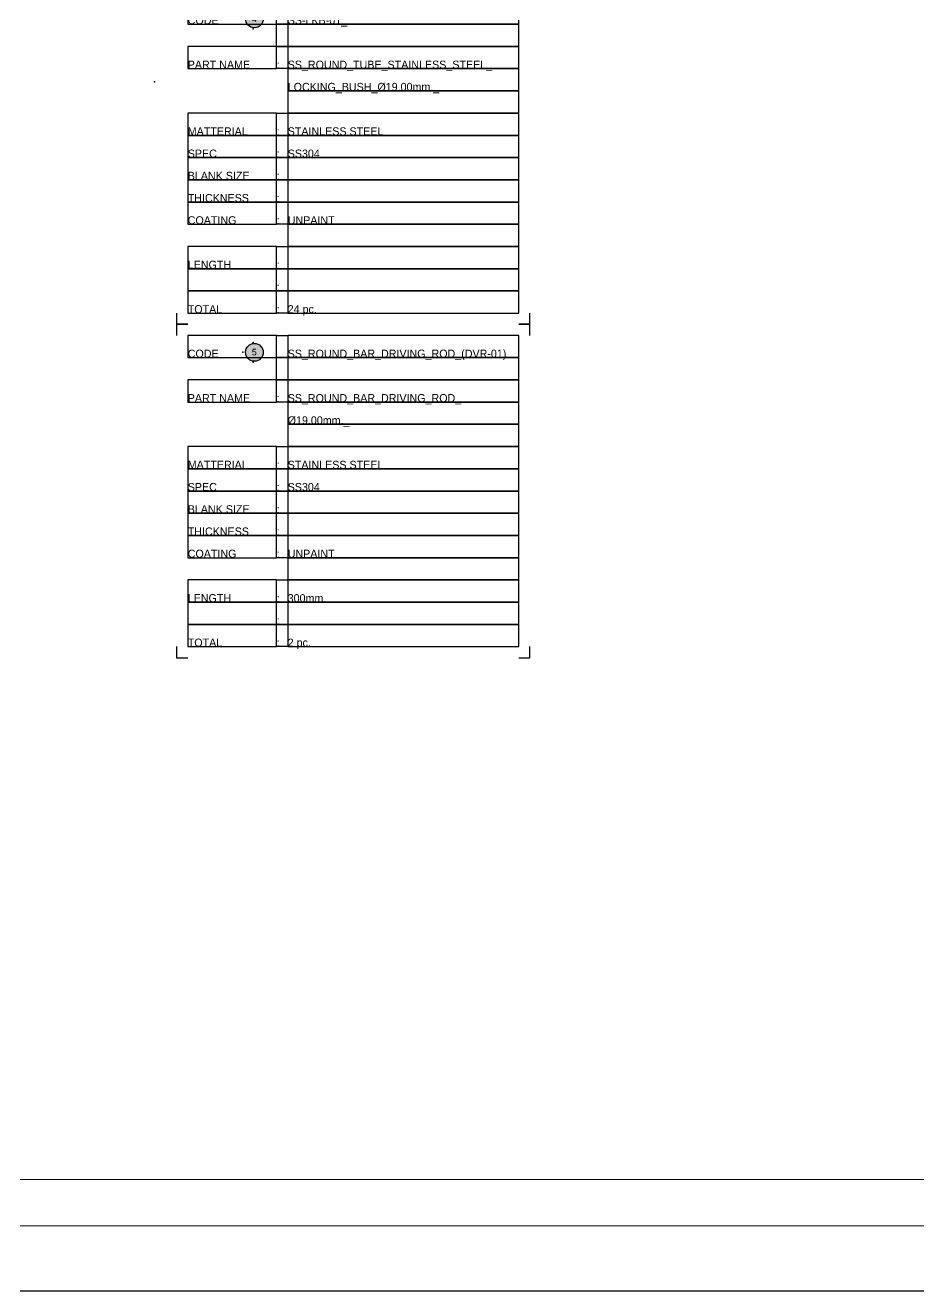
# Model space of a CAD drawing. Header units: millimetres. Extents: x -244126 to 368105, y -173968 to 259060.
# Drawn here: x 3415 to 3898, y 36859 to 37542 of the extents above; entities that cross this region are included whole.
import ezdxf
from ezdxf.enums import TextEntityAlignment as Align

# ---------------------------------------------------------------- set-up
doc = ezdxf.new("R2010")
doc.units = ezdxf.units.MM
doc.header["$MEASUREMENT"] = 0
doc.linetypes.add('BORDER2', pattern=[22.225, 6.35, -3.175, 6.35, -3.175, 0, -3.175])
doc.linetypes.add('TA_HL_003.00000', pattern=[19.5, 10.65, -8.85])
for name, color, linetype in [('000 - H A T C H', 8, 'Continuous'), ('000 - SYMBOL CON', 1, 'Continuous'), ('000 - T E X T', 4, 'Continuous'), ('000 - TITLEBLOCK', 4, 'Continuous'), ('A04_TUBE SERIES', 7, 'Continuous')]:
    doc.layers.add(name, color=color, linetype=linetype)
doc.styles.add('Cetury Gothic', font='GOTHIC.TTF')
doc.styles.add('MtXpl_BrowalliaUPC', font='BrowalliaUPC.ttf')
doc.styles.add('TA', font='Cordia New.ttf', dxfattribs={"height": 4.5})

# ---------------------------------------------------------------- blocks, each defined once
blk = doc.blocks.new('A$Cfd196da9')
at = {"color": 0, "linetype": 'ByBlock', "const_width": 0.1}
blk.add_lwpolyline([(-143.5, -98), (96.5, -98), (96.5, 99), (-143.5, 99)], close=True, dxfattribs=at)
blk = doc.blocks.new('*U1674')
blk.add_point((792.5, 652.5))
at = {"layer": '000 - T E X T', "color": 3, "const_width": 0.5}
blk.add_lwpolyline([(25, 60), (1225, 60)], dxfattribs=at)
at = {"layer": '000 - TITLEBLOCK', "color": 250}
blk.add_lwpolyline([(0, 0), (1485, 0), (1485, 1050), (0, 1050)], close=True, dxfattribs=at)
at = {"layer": '000 - T E X T', "color": 3, "xscale": 5, "yscale": 5, "zscale": 5}
blk.add_blockref('A$Cfd196da9', (742.5, 525), dxfattribs=at)
at = {"color": 4, "style": 'TA'}
blk.add_attdef('PAPER_SIZE', text='', height=6.25, dxfattribs=at).set_placement((1421.5, 24.94), align=Align.MIDDLE_RIGHT)
blk.add_attdef('SCALE_SIZE', text='', height=6.25, dxfattribs=at).set_placement((1433.78, 25.07), align=Align.MIDDLE_LEFT)
at = {"layer": '000 - T E X T', "color": 250, "style": 'TA'}
for tag, height, p in [('SUPERLINK', 5, (43.16, 1039.41)), ('NAMEFILE', 5, (43.16, 1029.41)), ('SC', 100, (8.41, 938.03))]:
    blk.add_attdef(tag, text='', height=height, dxfattribs=at).set_placement(p, align=Align.MIDDLE_LEFT)
at = {"layer": '000 - T E X T', "color": 4, "style": 'TA'}
for tag, height, p in [('NAME_JOB_1', 5, (1309.16, 845.63)), ('NAME_JOB_2', 5, (1309.16, 834.72)), ('NAME_PROJECT_1', 7.5, (1234.52, 797.42)), ('NAME_PROJECT_2', 7.5, (1234.52, 778.92)), ('NAME_PROJECT_3', 7.5, (1234.52, 760.42)), ('CODE_VALUE_1', 4.75, (1302.87, 722.8)), ('CODE_VALUE_2', 4.75, (1302.87, 707.8)), ('PART_NAME_VALUE_1', 4.75, (1302.87, 689.69)), ('PART_NAME_VALUE_2', 4.75, (1302.87, 674.69)), ('PART_NAME_VALUE_3', 4.75, (1302.87, 659.69)), ('MATTERIAL_VALUE_1', 9, (1304.89, 642.26)), ('SPEC_VALUE', 9, (1304.89, 621.71)), ('THICKNESS_VALUE', 9, (1304.89, 601.32)), ('COATING_VALUE_1', 9, (1304.89, 581.25)), ('COATING_VALUE_2', 9, (1304.89, 561.18)), ('NAME_TITLE_1', 6, (1236.27, 194.04)), ('NAME_TITLE_2', 6, (1236.27, 177.39)), ('NAME_TITLE_3', 6, (1236.27, 160.74)), ('DRAWING_NO1', 6, (1236.53, 82.29)), ('DRAWING_NO2', 6, (1236.53, 62.29))]:
    blk.add_attdef(tag, text='', height=height, dxfattribs=at).set_placement(p, align=Align.MIDDLE_LEFT)
for tag, p in [('NAME_DAFT', (1383.53, 340.54)), ('NAME_CHECKED', (1383.53, 306.49)), ('NAME_DESIGNER', (1383.53, 273.03)), ('NAME_DESIGN_MGR', (1383.53, 237.79))]:
    blk.add_attdef(tag, text='', height=9, dxfattribs=at).set_placement(p, align=Align.MIDDLE_CENTER)
for tag, p, height in [('REV', (1383.82, 125.62), 9.38), ('NAME_REMARK', (138.21, 43.26), 10)]:
    blk.add_attdef(tag, p, '', height=height, dxfattribs=at)
at = {"layer": '000 - T E X T', "color": 4, "style": 'Cetury Gothic'}
for tag, p in [('SHEET_NO.', (1403.95, 84.99)), ('TOTAL_SHEET_NO.', (1402.41, 44.1))]:
    blk.add_attdef(tag, text='', height=9, dxfattribs=at).set_placement(p, align=Align.CENTER)
blk = doc.blocks.new('A$C829836ee')
for p in [(0, 3), (0, -3)]:
    blk.add_point(p)
blk = doc.blocks.new('*U4984')
at = {"layer": '000 - H A T C H'}
h = blk.add_hatch(color=250, dxfattribs=at)
h.dxf.hatch_style = 1
edge = h.paths.add_edge_path()
edge.add_arc((15, -3.8), 2, 90, 270, ccw=False)
edge.add_line((15, -1.8), (15, -1.8))
edge.add_arc((15, -3.8), 2, -90, 90, ccw=False)
edge.add_line((15, -5.8), (15, -5.8))
at = {"layer": '000 - SYMBOL CON', "color": 2}
blk.add_lwpolyline([(15, -5.8, -1), (15, -1.8), (15, -1.8, -1), (15, -5.8)], format="xyb", close=True, dxfattribs=at)
at = {"layer": 'A04_TUBE SERIES', "color": 3}
blk.add_point((12.41, -3.8), dxfattribs=at)
at = {"layer": 'Defpoints', "color": 250}
for points in [[(0, 2.5), (-2.5, 2.5), (-2.5, 0)], [(77, 0), (77, 2.5), (74.5, 2.5)], [(-2.5, -70), (-2.5, -72.5), (0, -72.5)], [(74.5, -72.5), (77, -72.5), (77, -70)]]:
    blk.add_lwpolyline(points, dxfattribs=at)
for points in [[(0, -5), (20, -5), (20, 0), (0, 0)], [(20, 0), (22.5, 0), (22.5, -5), (20, -5)], [(22.5, -5), (74.5, -5), (74.5, 0), (22.5, 0)], [(20, -5), (22.5, -5), (22.5, -10), (20, -10)], [(22.5, -10), (74.5, -10), (74.5, -5), (22.5, -5)], [(0, -15), (20, -15), (20, -10), (0, -10)], [(20, -10), (22.5, -10), (22.5, -15), (20, -15)], [(22.5, -15), (74.5, -15), (74.5, -10), (22.5, -10)], [(22.5, -20), (74.5, -20), (74.5, -15), (22.5, -15)], [(22.5, -25), (74.5, -25), (74.5, -20), (22.5, -20)], [(0, -30), (20, -30), (20, -25), (0, -25)], [(20, -25), (22.5, -25), (22.5, -30), (20, -30)], [(22.5, -30), (74.5, -30), (74.5, -25), (22.5, -25)], [(0, -35), (20, -35), (20, -30), (0, -30)], [(20, -30), (22.5, -30), (22.5, -35), (20, -35)], [(22.5, -35), (74.5, -35), (74.5, -30), (22.5, -30)], [(0, -40), (20, -40), (20, -35), (0, -35)], [(20, -35), (22.5, -35), (22.5, -40), (20, -40)], [(22.5, -40), (74.5, -40), (74.5, -35), (22.5, -35)], [(0, -45), (20, -45), (20, -40), (0, -40)], [(20, -40), (22.5, -40), (22.5, -45), (20, -45)], [(22.5, -45), (74.5, -45), (74.5, -40), (22.5, -40)], [(0, -50), (20, -50), (20, -45), (0, -45)], [(20, -45), (22.5, -45), (22.5, -50), (20, -50)], [(22.5, -50), (74.5, -50), (74.5, -45), (22.5, -45)], [(22.5, -55), (74.5, -55), (74.5, -50), (22.5, -50)], [(0, -60), (20, -60), (20, -55), (0, -55)], [(20, -55), (22.5, -55), (22.5, -60), (20, -60)], [(22.5, -60), (74.5, -60), (74.5, -55), (22.5, -55)], [(0, -65), (20, -65), (20, -60), (0, -60)], [(20, -60), (22.5, -60), (22.5, -65), (20, -65)], [(22.5, -65), (74.5, -65), (74.5, -60), (22.5, -60)], [(0, -70), (20, -70), (20, -65), (0, -65)], [(20, -65), (22.5, -65), (22.5, -70), (20, -70)], [(22.5, -70), (74.5, -70), (74.5, -65), (22.5, -65)]]:
    blk.add_lwpolyline(points, close=True, dxfattribs=at)
at = {"xscale": 0.7454636594928784, "yscale": 0.7454636594928784, "zscale": 0.7454636594928784}
blk.add_blockref('A$C829836ee', (14.71, -3.8), dxfattribs=at)
at = {"layer": '000 - T E X T', "linetype": 'BORDER2', "style": 'TA'}
for s, p in [('CODE', (0, -5)), ('PART NAME', (0, -15)), (':', (20, -15)), ('MATTERIAL', (0, -30)), (':', (20, -30)), ('SPEC', (0, -35)), (':', (20, -35)), ('BLANK SIZE', (0, -40)), (':', (20, -40)), ('THICKNESS', (0, -45)), (':', (20, -45)), ('COATING', (0, -50)), (':', (20, -50)), ('LENGTH', (0, -60)), (':', (20, -60)), (':', (20, -65)), ('TOTAL', (0, -70)), (':', (20, -70))]:
    blk.add_text(s, height=1.8, dxfattribs=at).set_placement(p)
at = {"layer": '000 - T E X T', "style": 'TA', "flags": 1}
blk.add_attdef('BLK_NAME', (1.99, 0.93), '', height=1.8, dxfattribs=at)
at = {"layer": '000 - T E X T', "style": 'MtXpl_BrowalliaUPC'}
blk.add_attdef('NO.CODE', text='', height=1.49, dxfattribs=at).set_placement((14.98, -3.76), align=Align.MIDDLE_CENTER)
at = {"layer": '000 - T E X T', "style": 'TA'}
for tag, p in [('CODE_VALUE_1', (22.5, -5)), ('CODE_VALUE_2', (22.5, -10)), ('PART_NAME_VALUE_1', (22.5, -15)), ('PART_NAME_VALUE_2', (22.5, -20)), ('PART_NAME_VALUE_3', (22.5, -25)), ('MATTERIAL_VALUE_1', (22.5, -30)), ('SPEC_VALUE', (22.5, -35)), ('BLANK_SIZE_VALUE', (22.5, -40)), ('THICKNESS_VALUE', (22.5, -45)), ('COATING_VALUE_1', (22.5, -50)), ('COATING_VALUE_2', (22.5, -55)), ('LENGTH_VALUE_1', (22.5, -60)), ('LENGTH_VALUE_2', (22.5, -65)), ('TOTAL_VALUE', (22.5, -70))]:
    blk.add_attdef(tag, p, '', height=1.8, dxfattribs=at)

msp = doc.modelspace()

# ---------------------------------------------------------------- block references
at = {"color": 2, "linetype": 'TA_HL_003.00000'}
msp.add_blockref('*U1674', (2692.79343, 36859.28063), dxfattribs=at)
at = {"layer": 'A04_TUBE SERIES', "color": 3, "xscale": 2.4, "yscale": 2.4, "zscale": 2.4}
for p, values in [((3503.20417, 37554.98063), {'NO.CODE': '4', 'CODE_VALUE_1': 'SS-LKB-01_', 'PART_NAME_VALUE_1': 'SS_ROUND_TUBE_STAINLESS_STEEL_', 'PART_NAME_VALUE_2': 'LOCKING_BUSH_%%C19.00mm._', 'MATTERIAL_VALUE_1': 'STAINLESS STEEL', 'SPEC_VALUE': 'SS304', 'COATING_VALUE_1': 'UNPAINT', 'TOTAL_VALUE': '24 pc.'}), ((3503.20417, 37374.98063), {'NO.CODE': '5', 'CODE_VALUE_1': 'SS_ROUND_BAR_DRIVING_ROD_(DVR-01)', 'PART_NAME_VALUE_1': 'SS_ROUND_BAR_DRIVING_ROD_', 'PART_NAME_VALUE_2': '%%C19.00mm._', 'MATTERIAL_VALUE_1': 'STAINLESS STEEL', 'SPEC_VALUE': 'SS304', 'COATING_VALUE_1': 'UNPAINT', 'LENGTH_VALUE_1': '300mm.', 'TOTAL_VALUE': '2 pc.'})]:
    msp.add_blockref('*U4984', p, dxfattribs=at).add_auto_attribs(values)

doc.saveas('drawing.dxf')
